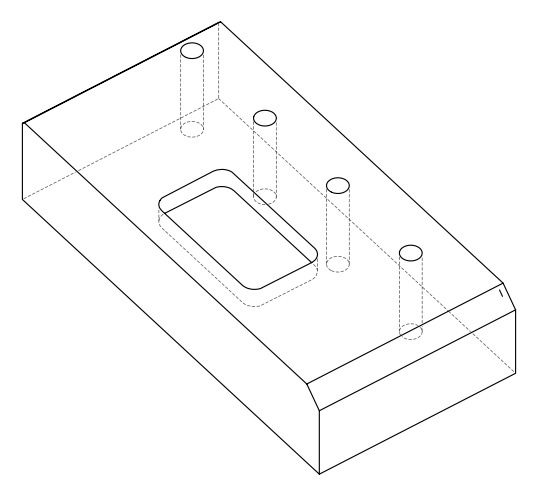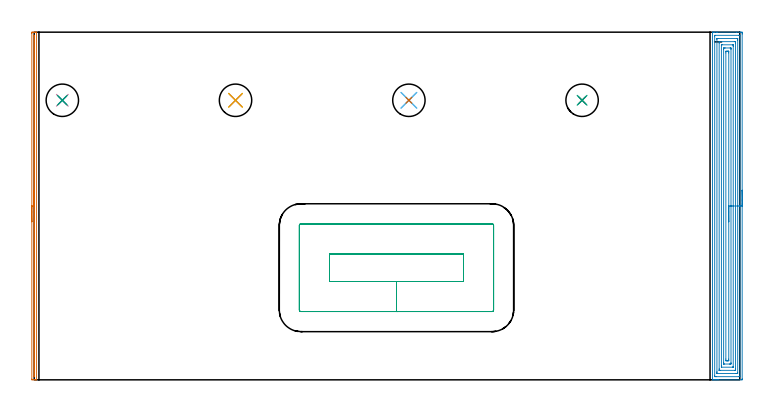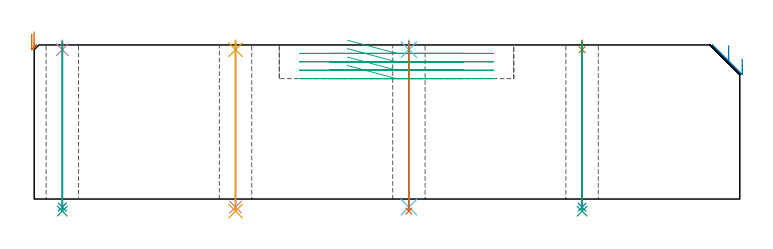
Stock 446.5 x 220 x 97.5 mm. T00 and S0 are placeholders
(PLAN: 15 operations, 10 tool changes, 25.1 min)
(1 AREA_MILL | FG_CHAMFER_SURFACE | UGT0205_001 | 3.66 min | 990 mm3)
(2 AREA_MILL_1 | FG_CHAMFER_SURFACE_1 | UGT0205_001 | 12.64 min | 38869 mm3)
(3 MILL_RECTANGULAR_POCKET | POCKET_RECTANGULAR_STRAIGHT | UGT0201_109 | Follow Part, ap 6.35, ae 75% | 5.17 min | 252161 mm3)
(4 SPOT_DRILL | STEP1HOLE | NXT0321_9005560120000 | 0.05 min | 77 mm3)
(5 SPOT_DRILL_1 | STEP1HOLE_1 | NXT0321_9005560120000 | 0.05 min | 94 mm3)
(6 SPOT_DRILL_2 | STEP1HOLE_2 | NXT0321_9005560120000 | 0.05 min | 89 mm3)
(7 SPOT_DRILL_3 | STEP1HOLE_3 | NXT0321_9005560120000 | 0.05 min | 73 mm3)
(8 DRILL_THROUGH_HOLE_INTO_CENTER | STEP1HOLE | UGT0301_515 | 0.42 min | 10900 mm3)
(9 DRILL_TO_ENLARGE_THROUGH_HOLE | STEP1HOLE | UGT0301_050 | 0.43 min | 21137 mm3)
(10 DRILL_THROUGH_HOLE_INTO_CENTER_1 | STEP1HOLE_1 | UGT0301_515 | 0.42 min | 10899 mm3)
(11 DRILL_TO_ENLARGE_THROUGH_HOLE_1 | STEP1HOLE_1 | UGT0301_050 | 0.43 min | 21171 mm3)
(12 DRILL_THROUGH_HOLE_INTO_CENTER_2 | STEP1HOLE_2 | UGT0301_515 | 0.42 min | 10893 mm3)
(13 DRILL_TO_ENLARGE_THROUGH_HOLE_2 | STEP1HOLE_2 | UGT0301_050 | 0.43 min | 21139 mm3)
(14 DRILL_THROUGH_HOLE_INTO_CENTER_3 | STEP1HOLE_3 | UGT0301_515 | 0.42 min | 10899 mm3)
(15 DRILL_TO_ENLARGE_THROUGH_HOLE_3 | STEP1HOLE_3 | UGT0301_050 | 0.43 min | 21147 mm3)
(TOOL UGT0205_001 | Chamfer Mill 20 x 3 x 45 deg. | D20 FL50 Z2)
(TOOL UGT0201_109 | End Mill 25.4 mm | D25.4 FL25 Z2)
(TOOL NXT0321_9005560120000 | NC Spot Drill, 120deg, 12mm, HSS, Uncoated | D12 PA120 FL30 Z2)
(TOOL UGT0301_515 | Carbide Drill 12.0 mm | D12 PA118 FL101 Z2)
(TOOL UGT0301_050 | Twist Drill 20.5 mm | D20.5 PA118 FL145 Z2)
(OP 1 AREA_MILL)
G17 G21 G94 G90
T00 M6
G54
G17 G0 G90 X-1.5 Y100. S1061 M3
G43 Z107.5 H0
Z104.5
G94 G1 Y100.038 Z103.628 F250.
Y100.152 Z102.764
Y100.341 Z101.912
Y100.603 Z101.08
Y100.937 Z100.274
Y101.34 Z99.5
Y101.808 Z98.764
Y102.339 Z98.072
Y102.929 Z97.429
Y103.572 Z96.84
Y104.264 Z96.309
Y105. Z95.84
Y105.774 Z95.437
Y106.58 Z95.103
Y107.412 Z94.841
Y108.263 Z94.652
Y109.128 Z94.538
Y110. Z94.5
Y219.387
X-1.499 Y219.531 Z94.501
X-1.491 Y219.998 Z94.505
X-1.224 Y220. Z94.773
X-0.893 Z95.104
X-0.332 Z95.664
X0. Z95.995
X0.664 Z96.663
X1.048 Z97.048
X1.442 Y219.993 Z97.434
X1.497 Y219.99 Z97.488
X1.5 Y219.834 Z97.5
Y0.166
X1.497 Y0.01 Z97.488
X1.442 Y0.007 Z97.434
X1.048 Y0. Z97.048
X0.664 Z96.663
X0. Z95.995
X-1.224 Z94.773
X-1.491 Y0.002 Z94.505
X-1.5 Y0.47 Z94.5
Y110.
X-0.086 Z95.914
Y217.687
X-0.085 Y217.773 Z95.915
X-0.081 Y217.944 Z95.919
X-0.079 Y217.987 Z95.921
X-0.072 Y217.991 Z95.928
X-0.05 Y217.995 Z95.95
X0. Y217.998 Z96.
X0.057 Z96.057
X0.073 Y217.995 Z96.073
X0.076 Y217.992 Z96.076
X0.079 Y217.972 Z96.079
X0.083 Y217.859 Z96.083
X0.085 Y217.687 Z96.085
X0.086 Y217.601 Z96.086
Y2.313
X0.085 Y2.227 Z96.085
X0.081 Y2.056 Z96.081
X0.079 Y2.013 Z96.079
X0.072 Y2.009 Z96.072
X0.05 Y2.005 Z96.05
X0. Y2.002 Z96.
X-0.057 Z95.943
X-0.073 Y2.005 Z95.927
X-0.076 Y2.008 Z95.924
X-0.079 Y2.028 Z95.921
X-0.083 Y2.141 Z95.917
X-0.085 Y2.313 Z95.915
X-0.086 Y2.398 Z95.914
Y110.
Y110.871 Z95.952
Y111.736 Z96.066
Y112.588 Z96.255
Y113.42 Z96.517
Y114.226 Z96.851
Y115. Z97.254
Y115.736 Z97.723
Y116.428 Z98.254
Y117.071 Z98.843
Y117.66 Z99.486
Y118.191 Z100.178
Y118.66 Z100.914
Y119.063 Z101.688
Y119.397 Z102.494
Y119.659 Z103.326
Y119.848 Z104.178
Y119.962 Z105.043
Y120. Z105.914
G0 Z107.5
M5
M2
(OP 2 AREA_MILL_1)
G17 G21 G94 G90
T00 M6
G54
G17 G0 G90 X448. Y120. S1061 M3
G43 Z107.5 H0
Z88.7
G94 G1 Y119.962 Z87.828 F250.
Y119.848 Z86.964
Y119.659 Z86.112
Y119.397 Z85.28
Y119.063 Z84.474
Y118.66 Z83.7
Y118.192 Z82.964
Y117.66 Z82.272
Y117.071 Z81.629
Y116.428 Z81.04
Y115.736 Z80.509
Y115. Z80.04
Y114.226 Z79.637
Y113.42 Z79.303
Y112.588 Z79.041
Y111.736 Z78.852
Y110.872 Z78.738
Y110. Z78.7
Y0.613
X447.996 Y0.249 Z78.702
X447.992 Y0.01 Z78.706
X447.749 Y0. Z78.948
X432.999 Z93.696
X432.391 Z94.304
X431.834 Z94.863
X431.504 Z95.192
X430.946 Z95.75
X430.617 Z96.078
X429.957 Z96.743
X429.594 Z97.106
X429.232 Z97.459
X429.203 Y0.009 Z97.488
X429.2 Y0.166 Z97.5
Y219.834
X429.203 Y219.99 Z97.488
X429.231 Y219.993 Z97.461
X429.594 Y220. Z97.106
X429.957 Z96.742
X430.617 Z96.078
X431.834 Z94.863
X432.391 Z94.304
X444.366 Z82.332
X446.583 Z80.114
X446.862 Z79.835
X447.47 Y219.996 Z79.227
X447.992 Y219.992 Z78.706
X447.994 Y219.915 Z78.703
X447.999 Y219.387 Z78.701
X448. Y218.854 Z78.7
Y110.
X446.586 Z80.114
Y2.398
X446.583 Y2.01 Z80.117
X446.091 Y2.001 Z80.609
X431.504 Y2. Z95.196
X431.011 Y2.001 Z95.689
X430.617 Y2.01 Z96.083
X430.614 Y2.398 Z96.086
Y2.401
Y217.602
X430.617 Y217.99 Z96.083
X431.109 Y217.999 Z95.591
X445.696 Y218. Z81.004
X446.189 Y217.999 Z80.511
X446.583 Y217.99 Z80.117
X446.586 Y217.602 Z80.114
Y110.
X445.172 Z81.528
X445.171 Y4.713 Z81.529
X445.167 Y4.184 Z81.533
X445.164 Y4.012 Z81.536
X444.99 Y4.003 Z81.71
X444.809 Y4.001 Z81.891
X444.105 Y4. Z82.595
X432.391 Z94.309
X432.208 Y4.002 Z94.492
X432.086 Y4.006 Z94.614
X432.044 Y4.01 Z94.656
X432.035 Y4.023 Z94.665
X432.033 Y4.063 Z94.667
X432.03 Y4.184 Z94.67
X432.029 Y4.549 Z94.671
X432.028 Y5.077 Z94.672
X432.029 Y215.287 Z94.671
X432.033 Y215.816 Z94.667
X432.035 Y215.988 Z94.665
X432.211 Y215.997 Z94.489
X432.391 Y215.999 Z94.309
X433.095 Y216. Z93.605
X444.809 Z81.891
X444.992 Y215.998 Z81.708
X445.114 Y215.994 Z81.586
X445.156 Y215.99 Z81.544
X445.165 Y215.977 Z81.535
X445.167 Y215.937 Z81.533
X445.17 Y215.816 Z81.53
X445.171 Y215.451 Z81.529
X445.172 Y214.923 Z81.528
Y110.
X443.757 Z82.943
Y6.863
X443.755 Y6.139 Z82.945
X443.752 Y6.033 Z82.948
X443.751 Y6.011 Z82.949
X443.731 Y6.008 Z82.969
X443.678 Y6.004 Z83.022
X443.464 Y6.001 Z83.236
X434.165 Y6. Z92.535
X433.727 Y6.001 Z92.973
X433.522 Y6.003 Z93.178
X433.472 Y6.007 Z93.228
X433.451 Y6.01 Z93.249
X433.45 Y6.024 Z93.25
X433.447 Y6.092 Z93.253
X433.443 Y6.697 Z93.257
Y6.863
Y213.137
X433.445 Y213.861 Z93.255
X433.448 Y213.967 Z93.252
X433.449 Y213.989 Z93.251
X433.469 Y213.992 Z93.231
X433.522 Y213.996 Z93.178
X433.736 Y213.999 Z92.964
X443.035 Y214. Z83.665
X443.473 Y213.999 Z83.227
X443.678 Y213.997 Z83.022
X443.728 Y213.993 Z82.972
X443.749 Y213.99 Z82.951
X443.75 Y213.977 Z82.95
X443.753 Y213.908 Z82.947
X443.757 Y213.303 Z82.943
Y213.137
Y110.
X442.343 Z84.357
X442.342 Y8.257 Z84.358
X442.341 Y8.126 Z84.359
X442.336 Y8.023 Z84.364
X442.334 Y8.008 Z84.366
X442.328 Y8.005 Z84.372
X442.309 Y8.003 Z84.391
X442.148 Y8.001 Z84.552
X441.906 Y8. Z84.794
X435.052 Z91.648
X434.96 Y8.002 Z91.74
X434.903 Y8.005 Z91.797
X434.873 Y8.01 Z91.827
X434.864 Y8.015 Z91.836
X434.863 Y8.061 Z91.837
X434.858 Y8.453 Z91.842
X434.857 Y8.649 Z91.843
Y8.845
X434.858 Y211.743 Z91.842
X434.859 Y211.874 Z91.841
X434.864 Y211.977 Z91.836
X434.866 Y211.992 Z91.834
X434.872 Y211.994 Z91.828
X434.891 Y211.997 Z91.809
X435.052 Y211.999 Z91.648
X435.294 Y212. Z91.406
X442.148 Z84.552
X442.24 Y211.998 Z84.46
X442.297 Y211.995 Z84.403
X442.327 Y211.99 Z84.373
X442.336 Y211.985 Z84.364
X442.337 Y211.939 Z84.363
X442.342 Y211.547 Z84.358
X442.343 Y211.351 Z84.357
Y211.155
Y110.
X440.929 Z85.771
Y10.77
X440.927 Y10.435 Z85.773
X440.924 Y10.156 Z85.776
X440.922 Y10.025 Z85.778
X440.797 Y10.009 Z85.903
X440.374 Y10.004 Z86.326
X439.919 Y10. Z86.781
X436.826 Y10.001 Z89.874
X436.367 Y10.004 Z90.333
X436.289 Y10.01 Z90.411
X436.278 Y10.094 Z90.422
X436.275 Y10.435 Z90.425
X436.272 Y10.993 Z90.428
X436.271 Y209.23 Z90.429
X436.273 Y209.565 Z90.427
X436.276 Y209.844 Z90.424
X436.278 Y209.975 Z90.422
X436.403 Y209.991 Z90.297
X436.826 Y209.996 Z89.874
X437.281 Y210. Z89.419
X440.374 Y209.999 Z86.326
X440.833 Y209.996 Z85.867
X440.911 Y209.99 Z85.789
X440.922 Y209.906 Z85.778
X440.925 Y209.565 Z85.775
X440.928 Y209.007 Z85.772
X440.929 Y110. Z85.771
X439.515 Z87.185
Y13.114
X439.512 Y12.221 Z87.188
X439.511 Y12.197 Z87.189
X439.487 Y12.01 Z87.213
X438.818 Y12.001 Z87.882
X438.6 Z88.1
X437.929 Y12.004 Z88.771
X437.713 Y12.01 Z88.987
X437.689 Y12.221 Z89.011
X437.687 Y12.247 Z89.013
X437.685 Y13.142 Z89.015
Y206.886
X437.688 Y207.779 Z89.012
X437.689 Y207.803 Z89.011
X437.713 Y207.99 Z88.987
X438.382 Y207.999 Z88.318
X438.6 Z88.1
X439.271 Y207.996 Z87.429
X439.487 Y207.99 Z87.213
X439.511 Y207.779 Z87.189
X439.513 Y207.753 Z87.187
X439.515 Y206.886 Z87.185
Y110.
Y109.128 Z87.223
Y108.264 Z87.337
Y107.412 Z87.526
Y106.58 Z87.788
Y105.774 Z88.122
Y105. Z88.525
Y104.264 Z88.994
Y103.572 Z89.525
Y102.929 Z90.114
Y102.34 Z90.757
Y101.808 Z91.45
Y101.34 Z92.185
Y100.937 Z92.959
Y100.603 Z93.765
Y100.341 Z94.597
Y100.152 Z95.449
Y100.038 Z96.314
Y100. Z97.185
G0 Z107.5
M5
M2
(OP 3 MILL_RECTANGULAR_POCKET)
G17 G21 G94 G90
T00 M6
G54
G17 G0 G90 X198.181 Y62.25 S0 M3
G43 Z107.5 H0
Z100.5
G94 G1 X229.25 Z92.175 F250.
X271.65 F500.
Y79.65
X186.85
Y62.25
X229.25
Y43.2
X289.7
G3 X290.7 Y44.2 R1.
G1 Y97.7
G3 X289.7 Y98.7 R1.
G1 X168.8
G3 X167.8 Y97.7 R1.
G1 Y44.2
G3 X168.8 Y43.2 R1.
G1 X229.25
X230.25
G0 X198.181 Y62.25 Z95.175
G1 X229.25 Z86.85 F250.
X271.65 F500.
Y79.65
X186.85
Y62.25
X229.25
Y43.2
X289.7
G3 X290.7 Y44.2 R1.
G1 Y97.7
G3 X289.7 Y98.7 R1.
G1 X168.8
G3 X167.8 Y97.7 R1.
G1 Y44.2
G3 X168.8 Y43.2 R1.
G1 X229.25
X230.25
G0 X198.181 Y62.25 Z89.85
G1 X229.25 Z81.525 F250.
X271.65 F500.
Y79.65
X186.85
Y62.25
X229.25
Y43.2
X289.7
G3 X290.7 Y44.2 R1.
G1 Y97.7
G3 X289.7 Y98.7 R1.
G1 X168.8
G3 X167.8 Y97.7 R1.
G1 Y44.2
G3 X168.8 Y43.2 R1.
G1 X229.25
X230.25
G0 X198.181 Y62.25 Z84.525
G1 X229.25 Z76.2 F250.
X271.65 F500.
Y79.65
X186.85
Y62.25
X229.25
Y43.2
X289.7
G3 X290.7 Y44.2 R1.
G1 Y97.7
G3 X289.7 Y98.7 R1.
G1 X168.8
G3 X167.8 Y97.7 R1.
G1 Y44.2
G3 X168.8 Y43.2 R1.
G1 X229.25
X230.25
G0 Z107.5
M5
M2
(OP 4 SPOT_DRILL)
G17 G21 G94 G90
T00 M6
G54
G17 G0 G90 X17.8 Y176.9 S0 M3
G43 Z107.5 H0
G94 G81 G98 Z94.5 F250. R100.5
G80
M5
M2
(OP 5 SPOT_DRILL_1)
G17 G21 G94 G90
T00 M6
G54
G17 G0 G90 X127.4 Y176.9 S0 M3
G43 Z107.5 H0
G94 G81 G98 Z94.5 F250. R100.5
G80
M5
M2
(OP 6 SPOT_DRILL_2)
G17 G21 G94 G90
T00 M6
G54
G17 G0 G90 X237.1 Y176.9 S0 M3
G43 Z107.5 H0
G94 G81 G98 Z94.5 F250. R100.5
G80
M5
M2
(OP 7 SPOT_DRILL_3)
G17 G21 G94 G90
T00 M6
G54
G17 G0 G90 X346.7 Y176.9 S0 M3
G43 Z107.5 H0
G94 G81 G98 Z94.5 F250. R100.5
G80
M5
M2
(OP 8 DRILL_THROUGH_HOLE_INTO_CENTER)
G17 G21 G94 G90
T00 M6
G54
G17 G0 G90 X17.8 Y176.9 S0 M3
G43 Z107.5 H0
G94 G73 G98 Z-5.105 F250. Q11.401 R99.5
G80
M5
M2
(OP 9 DRILL_TO_ENLARGE_THROUGH_HOLE)
G17 G21 G94 G90
T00 M6
G54
G17 G0 G90 X17.8 Y176.9 S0 M3
G43 Z107.5 H0
G94 G73 G98 Z-7.659 F250. Q17.526 R99.5
G80
M5
M2
(OP 10 DRILL_THROUGH_HOLE_INTO_CENTER_1)
G17 G21 G94 G90
T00 M6
G54
G17 G0 G90 X127.4 Y176.9 S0 M3
G43 Z107.5 H0
G94 G73 G98 Z-5.105 F250. Q11.401 R99.5
G80
M5
M2
(OP 11 DRILL_TO_ENLARGE_THROUGH_HOLE_1)
G17 G21 G94 G90
T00 M6
G54
G17 G0 G90 X127.4 Y176.9 S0 M3
G43 Z107.5 H0
G94 G73 G98 Z-7.659 F250. Q17.526 R99.5
G80
M5
M2
(OP 12 DRILL_THROUGH_HOLE_INTO_CENTER_2)
G17 G21 G94 G90
T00 M6
G54
G17 G0 G90 X237.1 Y176.9 S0 M3
G43 Z107.5 H0
G94 G73 G98 Z-5.105 F250. Q11.401 R99.5
G80
M5
M2
(OP 13 DRILL_TO_ENLARGE_THROUGH_HOLE_2)
G17 G21 G94 G90
T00 M6
G54
G17 G0 G90 X237.1 Y176.9 S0 M3
G43 Z107.5 H0
G94 G73 G98 Z-7.659 F250. Q17.526 R99.5
G80
M5
M2
(OP 14 DRILL_THROUGH_HOLE_INTO_CENTER_3)
G17 G21 G94 G90
T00 M6
G54
G17 G0 G90 X346.7 Y176.9 S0 M3
G43 Z107.5 H0
G94 G73 G98 Z-5.105 F250. Q11.401 R99.5
G80
M5
M2
(OP 15 DRILL_TO_ENLARGE_THROUGH_HOLE_3)
G17 G21 G94 G90
T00 M6
G54
G17 G0 G90 X346.7 Y176.9 S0 M3
G43 Z107.5 H0
G94 G73 G98 Z-7.659 F250. Q17.526 R99.5
G80
M5
M2
